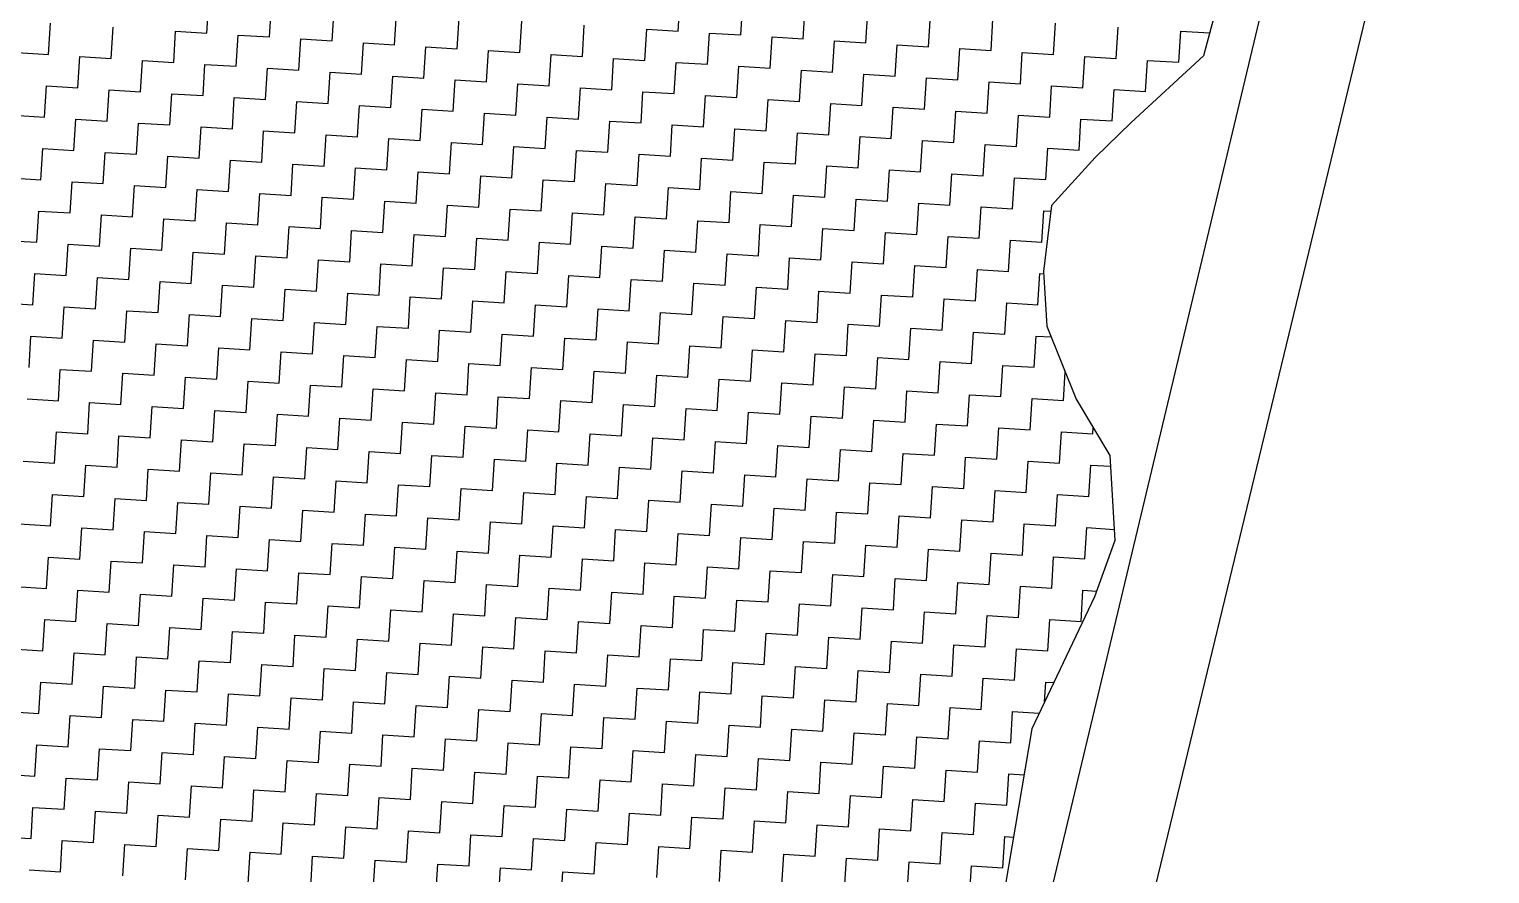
# Model space of a CAD drawing. Header units: metres. Extents: x 278801 to 279668, y 2074665 to 2075564.
# Drawn here: x 279599.3 to 279653.6, y 2075081.2 to 2075112.5 of the extents above; entities that cross this region are included whole.
import ezdxf

# ---------------------------------------------------------------- set-up
doc = ezdxf.new("R2010")
doc.units = ezdxf.units.M
for name, color, linetype in [('POLY_HATCH', 12, 'Continuous'), ('POLY_ROAD', 30, 'Continuous'), ('V_BOUND_LINE', 7, 'Continuous')]:
    doc.layers.add(name, color=color, linetype=linetype)

msp = doc.modelspace()

# ---------------------------------------------------------------- linework, layer by layer
at = {"layer": 'POLY_HATCH'}
for p, q in [((279645.058, 2075119.357), (279642.933, 2075111.553)), ((279642.933, 2075111.553), (279640.258, 2075109.075)), ((279640.258, 2075109.075), (279638.916, 2075107.773)), ((279638.916, 2075107.773), (279637.292, 2075105.984)), ((279637.292, 2075105.984), (279636.991, 2075103.533)), ((279636.991, 2075103.533), (279637.117, 2075101.51)), ((279637.117, 2075101.51), (279638.208, 2075098.797)), ((279638.208, 2075098.797), (279639.464, 2075096.703)), ((279639.464, 2075096.703), (279639.645, 2075093.542)), ((279639.645, 2075093.542), (279638.884, 2075091.448)), ((279638.884, 2075091.448), (279636.562, 2075086.554)), ((279636.562, 2075086.554), (279633.372, 2075067.732))]:
    msp.add_line(p, q, dxfattribs=at)
at = {"layer": 'POLY_HATCH', "linetype": 'Continuous'}
for p, q in [((279605.926, 2075112.394), (279605.998, 2075113.556)), ((279608.25, 2075112.249), (279608.322, 2075113.411)), ((279610.574, 2075112.104), (279610.646, 2075113.266)), ((279623.428, 2075112.468), (279623.5, 2075113.63)), ((279625.752, 2075112.323), (279625.824, 2075113.485)), ((279628.076, 2075112.178), (279628.148, 2075113.34)), ((279630.399, 2075112.034), (279630.472, 2075113.195)), ((279600.044, 2075111.594), (279600.116, 2075112.756)), ((279612.898, 2075111.959), (279612.97, 2075113.121)), ((279615.222, 2075111.814), (279615.294, 2075112.976)), ((279617.545, 2075111.669), (279617.618, 2075112.831)), ((279619.869, 2075111.524), (279619.942, 2075112.686)), ((279632.723, 2075111.889), (279632.796, 2075113.05)), ((279635.047, 2075111.744), (279635.12, 2075112.906)), ((279637.371, 2075111.599), (279637.444, 2075112.761)), ((279602.367, 2075111.449), (279602.44, 2075112.611)), ((279604.691, 2075111.304), (279604.764, 2075112.466)), ((279604.764, 2075112.466), (279605.926, 2075112.394)), ((279607.015, 2075111.159), (279607.088, 2075112.321)), ((279607.088, 2075112.321), (279608.25, 2075112.249)), ((279609.339, 2075111.014), (279609.412, 2075112.176)), ((279609.412, 2075112.176), (279610.574, 2075112.104)), ((279622.193, 2075111.379), (279622.266, 2075112.541)), ((279622.266, 2075112.541), (279623.428, 2075112.468)), ((279624.517, 2075111.234), (279624.59, 2075112.396)), ((279624.59, 2075112.396), (279625.752, 2075112.323)), ((279626.841, 2075111.089), (279626.914, 2075112.251)), ((279626.914, 2075112.251), (279628.076, 2075112.178)), ((279629.165, 2075110.944), (279629.238, 2075112.106)), ((279629.238, 2075112.106), (279630.399, 2075112.034)), ((279639.695, 2075111.454), (279639.768, 2075112.616)), ((279642.019, 2075111.309), (279642.092, 2075112.471)), ((279642.092, 2075112.471), (279643.165, 2075112.404)), ((279598.882, 2075111.667), (279600.044, 2075111.594)), ((279611.663, 2075110.869), (279611.736, 2075112.031)), ((279611.736, 2075112.031), (279612.898, 2075111.959)), ((279613.987, 2075110.724), (279614.06, 2075111.886)), ((279614.06, 2075111.886), (279615.222, 2075111.814)), ((279616.311, 2075110.579), (279616.383, 2075111.741)), ((279616.383, 2075111.741), (279617.545, 2075111.669)), ((279618.635, 2075110.434), (279618.707, 2075111.596)), ((279618.707, 2075111.596), (279619.869, 2075111.524)), ((279631.489, 2075110.799), (279631.561, 2075111.961)), ((279631.561, 2075111.961), (279632.723, 2075111.889)), ((279633.813, 2075110.654), (279633.885, 2075111.816)), ((279633.885, 2075111.816), (279635.047, 2075111.744)), ((279636.137, 2075110.509), (279636.209, 2075111.671)), ((279636.209, 2075111.671), (279637.371, 2075111.599)), ((279601.133, 2075110.36), (279601.205, 2075111.522)), ((279601.205, 2075111.522), (279602.367, 2075111.449)), ((279603.457, 2075110.215), (279603.529, 2075111.377)), ((279603.529, 2075111.377), (279604.691, 2075111.304)), ((279605.781, 2075110.07), (279605.853, 2075111.232)), ((279605.853, 2075111.232), (279607.015, 2075111.159)), ((279608.105, 2075109.925), (279608.177, 2075111.087)), ((279608.177, 2075111.087), (279609.339, 2075111.014)), ((279620.959, 2075110.289), (279621.031, 2075111.451)), ((279621.031, 2075111.451), (279622.193, 2075111.379)), ((279623.283, 2075110.144), (279623.355, 2075111.306)), ((279623.355, 2075111.306), (279624.517, 2075111.234)), ((279625.607, 2075110), (279625.679, 2075111.161)), ((279625.679, 2075111.161), (279626.841, 2075111.089)), ((279627.931, 2075109.855), (279628.003, 2075111.017)), ((279628.003, 2075111.017), (279629.165, 2075110.944)), ((279638.461, 2075110.364), (279638.533, 2075111.526)), ((279638.533, 2075111.526), (279639.695, 2075111.454)), ((279640.785, 2075110.219), (279640.857, 2075111.381)), ((279640.857, 2075111.381), (279642.019, 2075111.309)), ((279610.429, 2075109.78), (279610.501, 2075110.942)), ((279610.501, 2075110.942), (279611.663, 2075110.869)), ((279612.753, 2075109.635), (279612.825, 2075110.797)), ((279612.825, 2075110.797), (279613.987, 2075110.724)), ((279615.077, 2075109.49), (279615.149, 2075110.652)), ((279615.149, 2075110.652), (279616.311, 2075110.579)), ((279617.4, 2075109.345), (279617.473, 2075110.507)), ((279617.473, 2075110.507), (279618.635, 2075110.434)), ((279630.255, 2075109.71), (279630.327, 2075110.872)), ((279630.327, 2075110.872), (279631.489, 2075110.799)), ((279632.578, 2075109.565), (279632.651, 2075110.727)), ((279632.651, 2075110.727), (279633.813, 2075110.654)), ((279634.902, 2075109.42), (279634.975, 2075110.582)), ((279634.975, 2075110.582), (279636.137, 2075110.509)), ((279599.899, 2075109.27), (279599.971, 2075110.432)), ((279599.971, 2075110.432), (279601.133, 2075110.36)), ((279602.222, 2075109.125), (279602.295, 2075110.287)), ((279602.295, 2075110.287), (279603.457, 2075110.215)), ((279604.546, 2075108.98), (279604.619, 2075110.142)), ((279604.619, 2075110.142), (279605.781, 2075110.07)), ((279606.87, 2075108.835), (279606.943, 2075109.997)), ((279606.943, 2075109.997), (279608.105, 2075109.925)), ((279619.724, 2075109.2), (279619.797, 2075110.362)), ((279619.797, 2075110.362), (279620.959, 2075110.289)), ((279622.048, 2075109.055), (279622.121, 2075110.217)), ((279622.121, 2075110.217), (279623.283, 2075110.144)), ((279624.372, 2075108.91), (279624.445, 2075110.072)), ((279624.445, 2075110.072), (279625.607, 2075110)), ((279626.696, 2075108.765), (279626.769, 2075109.927)), ((279626.769, 2075109.927), (279627.931, 2075109.855)), ((279637.226, 2075109.275), (279637.299, 2075110.437)), ((279637.299, 2075110.437), (279638.461, 2075110.364)), ((279639.55, 2075109.13), (279639.623, 2075110.292)), ((279639.623, 2075110.292), (279640.785, 2075110.219)), ((279609.194, 2075108.69), (279609.267, 2075109.852)), ((279609.267, 2075109.852), (279610.429, 2075109.78)), ((279611.518, 2075108.545), (279611.591, 2075109.707)), ((279611.591, 2075109.707), (279612.753, 2075109.635)), ((279613.842, 2075108.4), (279613.915, 2075109.562)), ((279613.915, 2075109.562), (279615.077, 2075109.49)), ((279616.166, 2075108.255), (279616.239, 2075109.417)), ((279616.239, 2075109.417), (279617.4, 2075109.345)), ((279629.02, 2075108.62), (279629.093, 2075109.782)), ((279629.093, 2075109.782), (279630.255, 2075109.71)), ((279631.344, 2075108.475), (279631.416, 2075109.637)), ((279631.416, 2075109.637), (279632.578, 2075109.565)), ((279633.668, 2075108.33), (279633.74, 2075109.492)), ((279633.74, 2075109.492), (279634.902, 2075109.42)), ((279598.737, 2075109.343), (279599.899, 2075109.27)), ((279600.988, 2075108.036), (279601.061, 2075109.198)), ((279601.061, 2075109.198), (279602.222, 2075109.125)), ((279603.312, 2075107.891), (279603.384, 2075109.053)), ((279603.384, 2075109.053), (279604.546, 2075108.98)), ((279605.636, 2075107.746), (279605.708, 2075108.908)), ((279605.708, 2075108.908), (279606.87, 2075108.835)), ((279618.49, 2075108.111), (279618.562, 2075109.272)), ((279618.562, 2075109.272), (279619.724, 2075109.2)), ((279620.814, 2075107.966), (279620.886, 2075109.127)), ((279620.886, 2075109.127), (279622.048, 2075109.055)), ((279623.138, 2075107.821), (279623.21, 2075108.983)), ((279623.21, 2075108.983), (279624.372, 2075108.91)), ((279625.462, 2075107.676), (279625.534, 2075108.838)), ((279625.534, 2075108.838), (279626.696, 2075108.765)), ((279635.992, 2075108.185), (279636.064, 2075109.347)), ((279636.064, 2075109.347), (279637.226, 2075109.275)), ((279638.316, 2075108.04), (279638.388, 2075109.202)), ((279638.388, 2075109.202), (279639.55, 2075109.13)), ((279607.96, 2075107.601), (279608.032, 2075108.763)), ((279608.032, 2075108.763), (279609.194, 2075108.69)), ((279610.284, 2075107.456), (279610.356, 2075108.618)), ((279610.356, 2075108.618), (279611.518, 2075108.545)), ((279612.608, 2075107.311), (279612.68, 2075108.473)), ((279612.68, 2075108.473), (279613.842, 2075108.4)), ((279614.932, 2075107.166), (279615.004, 2075108.328)), ((279615.004, 2075108.328), (279616.166, 2075108.255)), ((279627.786, 2075107.531), (279627.858, 2075108.693)), ((279627.858, 2075108.693), (279629.02, 2075108.62)), ((279630.11, 2075107.386), (279630.182, 2075108.548)), ((279630.182, 2075108.548), (279631.344, 2075108.475)), ((279632.433, 2075107.241), (279632.506, 2075108.403)), ((279632.506, 2075108.403), (279633.668, 2075108.33)), ((279599.754, 2075106.946), (279599.826, 2075108.108)), ((279599.826, 2075108.108), (279600.988, 2075108.036)), ((279602.078, 2075106.801), (279602.15, 2075107.963)), ((279602.15, 2075107.963), (279603.312, 2075107.891)), ((279604.401, 2075106.656), (279604.474, 2075107.818)), ((279604.474, 2075107.818), (279605.636, 2075107.746)), ((279617.255, 2075107.021), (279617.328, 2075108.183)), ((279617.328, 2075108.183), (279618.49, 2075108.111)), ((279619.579, 2075106.876), (279619.652, 2075108.038)), ((279619.652, 2075108.038), (279620.814, 2075107.966)), ((279621.903, 2075106.731), (279621.976, 2075107.893)), ((279621.976, 2075107.893), (279623.138, 2075107.821)), ((279624.227, 2075106.586), (279624.3, 2075107.748)), ((279624.3, 2075107.748), (279625.462, 2075107.676)), ((279634.757, 2075107.096), (279634.83, 2075108.258)), ((279634.83, 2075108.258), (279635.992, 2075108.185)), ((279637.081, 2075106.951), (279637.154, 2075108.113)), ((279637.154, 2075108.113), (279638.316, 2075108.04)), ((279606.725, 2075106.511), (279606.798, 2075107.673)), ((279606.798, 2075107.673), (279607.96, 2075107.601)), ((279609.049, 2075106.366), (279609.122, 2075107.528)), ((279609.122, 2075107.528), (279610.284, 2075107.456)), ((279611.373, 2075106.221), (279611.446, 2075107.383)), ((279611.446, 2075107.383), (279612.608, 2075107.311)), ((279613.697, 2075106.077), (279613.77, 2075107.238)), ((279613.77, 2075107.238), (279614.932, 2075107.166)), ((279626.551, 2075106.441), (279626.624, 2075107.603)), ((279626.624, 2075107.603), (279627.786, 2075107.531)), ((279628.875, 2075106.296), (279628.948, 2075107.458)), ((279628.948, 2075107.458), (279630.11, 2075107.386)), ((279631.199, 2075106.151), (279631.272, 2075107.313)), ((279631.272, 2075107.313), (279632.433, 2075107.241)), ((279598.592, 2075107.019), (279599.754, 2075106.946)), ((279600.843, 2075105.712), (279600.916, 2075106.874)), ((279600.916, 2075106.874), (279602.078, 2075106.801)), ((279603.167, 2075105.567), (279603.239, 2075106.729)), ((279603.239, 2075106.729), (279604.401, 2075106.656)), ((279616.021, 2075105.932), (279616.094, 2075107.094)), ((279616.094, 2075107.094), (279617.255, 2075107.021)), ((279618.345, 2075105.787), (279618.417, 2075106.949)), ((279618.417, 2075106.949), (279619.579, 2075106.876)), ((279620.669, 2075105.642), (279620.741, 2075106.804)), ((279620.741, 2075106.804), (279621.903, 2075106.731)), ((279622.993, 2075105.497), (279623.065, 2075106.659)), ((279623.065, 2075106.659), (279624.227, 2075106.586)), ((279633.523, 2075106.006), (279633.595, 2075107.168)), ((279633.595, 2075107.168), (279634.757, 2075107.096)), ((279635.847, 2075105.861), (279635.919, 2075107.023)), ((279635.919, 2075107.023), (279637.081, 2075106.951)), ((279605.491, 2075105.422), (279605.563, 2075106.584)), ((279605.563, 2075106.584), (279606.725, 2075106.511)), ((279607.815, 2075105.277), (279607.887, 2075106.439)), ((279607.887, 2075106.439), (279609.049, 2075106.366)), ((279610.139, 2075105.132), (279610.211, 2075106.294)), ((279610.211, 2075106.294), (279611.373, 2075106.221)), ((279612.463, 2075104.987), (279612.535, 2075106.149)), ((279612.535, 2075106.149), (279613.697, 2075106.077)), ((279625.317, 2075105.352), (279625.389, 2075106.514)), ((279625.389, 2075106.514), (279626.551, 2075106.441)), ((279627.641, 2075105.207), (279627.713, 2075106.369)), ((279627.713, 2075106.369), (279628.875, 2075106.296)), ((279629.965, 2075105.062), (279630.037, 2075106.224)), ((279630.037, 2075106.224), (279631.199, 2075106.151)), ((279599.609, 2075104.622), (279599.681, 2075105.784)), ((279599.681, 2075105.784), (279600.843, 2075105.712)), ((279601.933, 2075104.477), (279602.005, 2075105.639)), ((279602.005, 2075105.639), (279603.167, 2075105.567)), ((279614.787, 2075104.842), (279614.859, 2075106.004)), ((279614.859, 2075106.004), (279616.021, 2075105.932)), ((279617.111, 2075104.697), (279617.183, 2075105.859)), ((279617.183, 2075105.859), (279618.345, 2075105.787)), ((279619.434, 2075104.552), (279619.507, 2075105.714)), ((279619.507, 2075105.714), (279620.669, 2075105.642)), ((279621.758, 2075104.407), (279621.831, 2075105.569)), ((279621.831, 2075105.569), (279622.993, 2075105.497)), ((279632.288, 2075104.917), (279632.361, 2075106.079)), ((279632.361, 2075106.079), (279633.523, 2075106.006)), ((279634.612, 2075104.772), (279634.685, 2075105.934)), ((279634.685, 2075105.934), (279635.847, 2075105.861)), ((279636.936, 2075104.627), (279637.009, 2075105.789)), ((279637.009, 2075105.789), (279637.266, 2075105.773)), ((279604.256, 2075104.332), (279604.329, 2075105.494)), ((279604.329, 2075105.494), (279605.491, 2075105.422)), ((279606.58, 2075104.188), (279606.653, 2075105.349)), ((279606.653, 2075105.349), (279607.815, 2075105.277)), ((279608.904, 2075104.043), (279608.977, 2075105.204)), ((279608.977, 2075105.204), (279610.139, 2075105.132)), ((279611.228, 2075103.898), (279611.301, 2075105.06)), ((279611.301, 2075105.06), (279612.463, 2075104.987)), ((279624.082, 2075104.262), (279624.155, 2075105.424)), ((279624.155, 2075105.424), (279625.317, 2075105.352)), ((279626.406, 2075104.117), (279626.479, 2075105.279)), ((279626.479, 2075105.279), (279627.641, 2075105.207)), ((279628.73, 2075103.972), (279628.803, 2075105.134)), ((279628.803, 2075105.134), (279629.965, 2075105.062)), ((279598.447, 2075104.695), (279599.609, 2075104.622)), ((279600.698, 2075103.388), (279600.771, 2075104.55)), ((279600.771, 2075104.55), (279601.933, 2075104.477)), ((279613.552, 2075103.753), (279613.625, 2075104.915)), ((279613.625, 2075104.915), (279614.787, 2075104.842)), ((279615.876, 2075103.608), (279615.949, 2075104.77)), ((279615.949, 2075104.77), (279617.111, 2075104.697)), ((279618.2, 2075103.463), (279618.272, 2075104.625)), ((279618.272, 2075104.625), (279619.434, 2075104.552)), ((279631.054, 2075103.827), (279631.127, 2075104.989)), ((279631.127, 2075104.989), (279632.288, 2075104.917)), ((279633.378, 2075103.682), (279633.45, 2075104.844)), ((279633.45, 2075104.844), (279634.612, 2075104.772)), ((279635.702, 2075103.537), (279635.774, 2075104.699)), ((279635.774, 2075104.699), (279636.936, 2075104.627)), ((279603.022, 2075103.243), (279603.095, 2075104.405)), ((279603.095, 2075104.405), (279604.256, 2075104.332)), ((279605.346, 2075103.098), (279605.418, 2075104.26)), ((279605.418, 2075104.26), (279606.58, 2075104.188)), ((279607.67, 2075102.953), (279607.742, 2075104.115)), ((279607.742, 2075104.115), (279608.904, 2075104.043)), ((279609.994, 2075102.808), (279610.066, 2075103.97)), ((279610.066, 2075103.97), (279611.228, 2075103.898)), ((279620.524, 2075103.318), (279620.596, 2075104.48)), ((279620.596, 2075104.48), (279621.758, 2075104.407)), ((279622.848, 2075103.173), (279622.92, 2075104.335)), ((279622.92, 2075104.335), (279624.082, 2075104.262)), ((279625.172, 2075103.028), (279625.244, 2075104.19)), ((279625.244, 2075104.19), (279626.406, 2075104.117)), ((279627.496, 2075102.883), (279627.568, 2075104.045)), ((279627.568, 2075104.045), (279628.73, 2075103.972)), ((279599.464, 2075102.298), (279599.536, 2075103.46)), ((279599.536, 2075103.46), (279600.698, 2075103.388)), ((279612.318, 2075102.663), (279612.39, 2075103.825)), ((279612.39, 2075103.825), (279613.552, 2075103.753)), ((279614.642, 2075102.518), (279614.714, 2075103.68)), ((279614.714, 2075103.68), (279615.876, 2075103.608)), ((279616.966, 2075102.373), (279617.038, 2075103.535)), ((279617.038, 2075103.535), (279618.2, 2075103.463)), ((279629.82, 2075102.738), (279629.892, 2075103.9)), ((279629.892, 2075103.9), (279631.054, 2075103.827)), ((279632.144, 2075102.593), (279632.216, 2075103.755)), ((279632.216, 2075103.755), (279633.378, 2075103.682)), ((279634.467, 2075102.448), (279634.54, 2075103.61)), ((279634.54, 2075103.61), (279635.702, 2075103.537)), ((279636.791, 2075102.303), (279636.864, 2075103.465)), ((279636.864, 2075103.465), (279636.996, 2075103.457)), ((279601.788, 2075102.154), (279601.86, 2075103.315)), ((279601.86, 2075103.315), (279603.022, 2075103.243)), ((279604.112, 2075102.009), (279604.184, 2075103.171)), ((279604.184, 2075103.171), (279605.346, 2075103.098)), ((279606.435, 2075101.864), (279606.508, 2075103.026)), ((279606.508, 2075103.026), (279607.67, 2075102.953)), ((279608.759, 2075101.719), (279608.832, 2075102.881)), ((279608.832, 2075102.881), (279609.994, 2075102.808)), ((279619.289, 2075102.228), (279619.362, 2075103.39)), ((279619.362, 2075103.39), (279620.524, 2075103.318)), ((279621.613, 2075102.083), (279621.686, 2075103.245)), ((279621.686, 2075103.245), (279622.848, 2075103.173)), ((279623.937, 2075101.938), (279624.01, 2075103.1)), ((279624.01, 2075103.1), (279625.172, 2075103.028)), ((279626.261, 2075101.793), (279626.334, 2075102.955)), ((279626.334, 2075102.955), (279627.496, 2075102.883)), ((279598.302, 2075102.371), (279599.464, 2075102.298)), ((279611.083, 2075101.574), (279611.156, 2075102.736)), ((279611.156, 2075102.736), (279612.318, 2075102.663)), ((279613.407, 2075101.429), (279613.48, 2075102.591)), ((279613.48, 2075102.591), (279614.642, 2075102.518)), ((279615.731, 2075101.284), (279615.804, 2075102.446)), ((279615.804, 2075102.446), (279616.966, 2075102.373)), ((279628.585, 2075101.648), (279628.658, 2075102.81)), ((279628.658, 2075102.81), (279629.82, 2075102.738)), ((279630.909, 2075101.503), (279630.982, 2075102.665)), ((279630.982, 2075102.665), (279632.144, 2075102.593)), ((279633.233, 2075101.358), (279633.305, 2075102.52)), ((279633.305, 2075102.52), (279634.467, 2075102.448)), ((279635.557, 2075101.213), (279635.629, 2075102.375)), ((279635.629, 2075102.375), (279636.791, 2075102.303)), ((279600.553, 2075101.064), (279600.626, 2075102.226)), ((279600.626, 2075102.226), (279601.788, 2075102.154)), ((279602.877, 2075100.919), (279602.95, 2075102.081)), ((279602.95, 2075102.081), (279604.112, 2075102.009)), ((279605.201, 2075100.774), (279605.273, 2075101.936)), ((279605.273, 2075101.936), (279606.435, 2075101.864)), ((279607.525, 2075100.629), (279607.597, 2075101.791)), ((279607.597, 2075101.791), (279608.759, 2075101.719)), ((279618.055, 2075101.139), (279618.128, 2075102.301)), ((279618.128, 2075102.301), (279619.289, 2075102.228)), ((279620.379, 2075100.994), (279620.451, 2075102.156)), ((279620.451, 2075102.156), (279621.613, 2075102.083)), ((279622.703, 2075100.849), (279622.775, 2075102.011)), ((279622.775, 2075102.011), (279623.937, 2075101.938)), ((279625.027, 2075100.704), (279625.099, 2075101.866)), ((279625.099, 2075101.866), (279626.261, 2075101.793)), ((279609.849, 2075100.484), (279609.921, 2075101.646)), ((279609.921, 2075101.646), (279611.083, 2075101.574)), ((279612.173, 2075100.339), (279612.245, 2075101.501)), ((279612.245, 2075101.501), (279613.407, 2075101.429)), ((279614.497, 2075100.194), (279614.569, 2075101.356)), ((279614.569, 2075101.356), (279615.731, 2075101.284)), ((279627.351, 2075100.559), (279627.423, 2075101.721)), ((279627.423, 2075101.721), (279628.585, 2075101.648)), ((279629.675, 2075100.414), (279629.747, 2075101.576)), ((279629.747, 2075101.576), (279630.909, 2075101.503)), ((279631.999, 2075100.269), (279632.071, 2075101.431)), ((279632.071, 2075101.431), (279633.233, 2075101.358)), ((279634.322, 2075100.124), (279634.395, 2075101.286)), ((279634.395, 2075101.286), (279635.557, 2075101.213)), ((279599.319, 2075099.975), (279599.391, 2075101.137)), ((279599.391, 2075101.137), (279600.553, 2075101.064)), ((279601.643, 2075099.83), (279601.715, 2075100.992)), ((279601.715, 2075100.992), (279602.877, 2075100.919)), ((279603.967, 2075099.685), (279604.039, 2075100.847)), ((279604.039, 2075100.847), (279605.201, 2075100.774)), ((279606.29, 2075099.54), (279606.363, 2075100.702)), ((279606.363, 2075100.702), (279607.525, 2075100.629)), ((279616.821, 2075100.049), (279616.893, 2075101.211)), ((279616.893, 2075101.211), (279618.055, 2075101.139)), ((279619.145, 2075099.904), (279619.217, 2075101.066)), ((279619.217, 2075101.066), (279620.379, 2075100.994)), ((279621.468, 2075099.759), (279621.541, 2075100.921)), ((279621.541, 2075100.921), (279622.703, 2075100.849)), ((279623.792, 2075099.614), (279623.865, 2075100.776)), ((279623.865, 2075100.776), (279625.027, 2075100.704)), ((279636.646, 2075099.979), (279636.719, 2075101.141)), ((279636.719, 2075101.141), (279637.28, 2075101.106)), ((279608.614, 2075099.395), (279608.687, 2075100.557)), ((279608.687, 2075100.557), (279609.849, 2075100.484)), ((279610.938, 2075099.25), (279611.011, 2075100.412)), ((279611.011, 2075100.412), (279612.173, 2075100.339)), ((279613.262, 2075099.105), (279613.335, 2075100.267)), ((279613.335, 2075100.267), (279614.497, 2075100.194)), ((279626.116, 2075099.469), (279626.189, 2075100.631)), ((279626.189, 2075100.631), (279627.351, 2075100.559)), ((279628.44, 2075099.324), (279628.513, 2075100.486)), ((279628.513, 2075100.486), (279629.675, 2075100.414)), ((279630.764, 2075099.179), (279630.837, 2075100.341)), ((279630.837, 2075100.341), (279631.999, 2075100.269)), ((279633.088, 2075099.034), (279633.161, 2075100.196)), ((279633.161, 2075100.196), (279634.322, 2075100.124)), ((279600.408, 2075098.74), (279600.481, 2075099.902)), ((279600.481, 2075099.902), (279601.643, 2075099.83)), ((279602.732, 2075098.595), (279602.805, 2075099.757)), ((279602.805, 2075099.757), (279603.967, 2075099.685)), ((279605.056, 2075098.45), (279605.128, 2075099.612)), ((279605.128, 2075099.612), (279606.29, 2075099.54)), ((279615.586, 2075098.96), (279615.659, 2075100.122)), ((279615.659, 2075100.122), (279616.821, 2075100.049)), ((279617.91, 2075098.815), (279617.983, 2075099.977)), ((279617.983, 2075099.977), (279619.145, 2075099.904)), ((279620.234, 2075098.67), (279620.306, 2075099.832)), ((279620.306, 2075099.832), (279621.468, 2075099.759)), ((279622.558, 2075098.525), (279622.63, 2075099.687)), ((279622.63, 2075099.687), (279623.792, 2075099.614)), ((279635.412, 2075098.89), (279635.484, 2075100.051)), ((279635.484, 2075100.051), (279636.646, 2075099.979)), ((279637.736, 2075098.745), (279637.802, 2075099.807)), ((279607.38, 2075098.305), (279607.452, 2075099.467)), ((279607.452, 2075099.467), (279608.614, 2075099.395)), ((279609.704, 2075098.16), (279609.776, 2075099.322)), ((279609.776, 2075099.322), (279610.938, 2075099.25)), ((279612.028, 2075098.015), (279612.1, 2075099.177)), ((279612.1, 2075099.177), (279613.262, 2075099.105)), ((279624.882, 2075098.38), (279624.954, 2075099.542)), ((279624.954, 2075099.542), (279626.116, 2075099.469)), ((279627.206, 2075098.235), (279627.278, 2075099.397)), ((279627.278, 2075099.397), (279628.44, 2075099.324)), ((279629.53, 2075098.09), (279629.602, 2075099.252)), ((279629.602, 2075099.252), (279630.764, 2075099.179)), ((279631.854, 2075097.945), (279631.926, 2075099.107)), ((279631.926, 2075099.107), (279633.088, 2075099.034)), ((279599.246, 2075098.813), (279600.408, 2075098.74)), ((279601.498, 2075097.506), (279601.57, 2075098.668)), ((279601.57, 2075098.668), (279602.732, 2075098.595)), ((279603.822, 2075097.361), (279603.894, 2075098.523)), ((279603.894, 2075098.523), (279605.056, 2075098.45)), ((279614.352, 2075097.87), (279614.424, 2075099.032)), ((279614.424, 2075099.032), (279615.586, 2075098.96)), ((279616.676, 2075097.725), (279616.748, 2075098.887)), ((279616.748, 2075098.887), (279617.91, 2075098.815)), ((279619, 2075097.58), (279619.072, 2075098.742)), ((279619.072, 2075098.742), (279620.234, 2075098.67)), ((279621.323, 2075097.435), (279621.396, 2075098.597)), ((279621.396, 2075098.597), (279622.558, 2075098.525)), ((279634.178, 2075097.8), (279634.25, 2075098.962)), ((279634.25, 2075098.962), (279635.412, 2075098.89)), ((279636.501, 2075097.655), (279636.574, 2075098.817)), ((279636.574, 2075098.817), (279637.736, 2075098.745)), ((279606.145, 2075097.216), (279606.218, 2075098.378)), ((279606.218, 2075098.378), (279607.38, 2075098.305)), ((279608.469, 2075097.071), (279608.542, 2075098.233)), ((279608.542, 2075098.233), (279609.704, 2075098.16)), ((279610.793, 2075096.926), (279610.866, 2075098.088)), ((279610.866, 2075098.088), (279612.028, 2075098.015)), ((279623.647, 2075097.29), (279623.72, 2075098.452)), ((279623.72, 2075098.452), (279624.882, 2075098.38)), ((279625.971, 2075097.145), (279626.044, 2075098.307)), ((279626.044, 2075098.307), (279627.206, 2075098.235)), ((279628.295, 2075097.001), (279628.368, 2075098.162)), ((279628.368, 2075098.162), (279629.53, 2075098.09)), ((279630.619, 2075096.856), (279630.692, 2075098.017)), ((279630.692, 2075098.017), (279631.854, 2075097.945)), ((279600.263, 2075096.416), (279600.336, 2075097.578)), ((279600.336, 2075097.578), (279601.498, 2075097.506)), ((279602.587, 2075096.271), (279602.66, 2075097.433)), ((279602.66, 2075097.433), (279603.822, 2075097.361)), ((279613.117, 2075096.781), (279613.19, 2075097.943)), ((279613.19, 2075097.943), (279614.352, 2075097.87)), ((279615.441, 2075096.636), (279615.514, 2075097.798)), ((279615.514, 2075097.798), (279616.676, 2075097.725)), ((279617.765, 2075096.491), (279617.838, 2075097.653)), ((279617.838, 2075097.653), (279619, 2075097.58)), ((279620.089, 2075096.346), (279620.162, 2075097.508)), ((279620.162, 2075097.508), (279621.323, 2075097.435)), ((279632.943, 2075096.711), (279633.016, 2075097.873)), ((279633.016, 2075097.873), (279634.178, 2075097.8)), ((279635.267, 2075096.566), (279635.339, 2075097.728)), ((279635.339, 2075097.728), (279636.501, 2075097.655)), ((279637.591, 2075096.421), (279637.663, 2075097.583)), ((279637.663, 2075097.583), (279638.825, 2075097.51)), ((279638.825, 2075097.51), (279638.84, 2075097.744)), ((279604.911, 2075096.126), (279604.984, 2075097.288)), ((279604.984, 2075097.288), (279606.145, 2075097.216)), ((279607.235, 2075095.981), (279607.307, 2075097.143)), ((279607.307, 2075097.143), (279608.469, 2075097.071)), ((279609.559, 2075095.836), (279609.631, 2075096.998)), ((279609.631, 2075096.998), (279610.793, 2075096.926)), ((279622.413, 2075096.201), (279622.485, 2075097.363)), ((279622.485, 2075097.363), (279623.647, 2075097.29)), ((279624.737, 2075096.056), (279624.809, 2075097.218)), ((279624.809, 2075097.218), (279625.971, 2075097.145)), ((279627.061, 2075095.911), (279627.133, 2075097.073)), ((279627.133, 2075097.073), (279628.295, 2075097.001)), ((279629.385, 2075095.766), (279629.457, 2075096.928)), ((279629.457, 2075096.928), (279630.619, 2075096.856)), ((279599.101, 2075096.489), (279600.263, 2075096.416)), ((279611.883, 2075095.691), (279611.955, 2075096.853)), ((279611.955, 2075096.853), (279613.117, 2075096.781)), ((279614.207, 2075095.546), (279614.279, 2075096.708)), ((279614.279, 2075096.708), (279615.441, 2075096.636)), ((279616.531, 2075095.401), (279616.603, 2075096.563)), ((279616.603, 2075096.563), (279617.765, 2075096.491)), ((279618.855, 2075095.256), (279618.927, 2075096.418)), ((279618.927, 2075096.418), (279620.089, 2075096.346)), ((279631.709, 2075095.621), (279631.781, 2075096.783)), ((279631.781, 2075096.783), (279632.943, 2075096.711)), ((279634.033, 2075095.476), (279634.105, 2075096.638)), ((279634.105, 2075096.638), (279635.267, 2075096.566)), ((279636.356, 2075095.331), (279636.429, 2075096.493)), ((279636.429, 2075096.493), (279637.591, 2075096.421)), ((279638.68, 2075095.186), (279638.753, 2075096.348)), ((279638.753, 2075096.348), (279639.487, 2075096.302)), ((279601.353, 2075095.182), (279601.425, 2075096.344)), ((279601.425, 2075096.344), (279602.587, 2075096.271)), ((279603.677, 2075095.037), (279603.749, 2075096.199)), ((279603.749, 2075096.199), (279604.911, 2075096.126)), ((279606.001, 2075094.892), (279606.073, 2075096.054)), ((279606.073, 2075096.054), (279607.235, 2075095.981)), ((279608.324, 2075094.747), (279608.397, 2075095.909)), ((279608.397, 2075095.909), (279609.559, 2075095.836)), ((279621.178, 2075095.111), (279621.251, 2075096.273)), ((279621.251, 2075096.273), (279622.413, 2075096.201)), ((279623.502, 2075094.967), (279623.575, 2075096.128)), ((279623.575, 2075096.128), (279624.737, 2075096.056)), ((279625.826, 2075094.822), (279625.899, 2075095.984)), ((279625.899, 2075095.984), (279627.061, 2075095.911)), ((279628.15, 2075094.677), (279628.223, 2075095.839)), ((279628.223, 2075095.839), (279629.385, 2075095.766)), ((279610.648, 2075094.602), (279610.721, 2075095.764)), ((279610.721, 2075095.764), (279611.883, 2075095.691)), ((279612.972, 2075094.457), (279613.045, 2075095.619)), ((279613.045, 2075095.619), (279614.207, 2075095.546)), ((279615.296, 2075094.312), (279615.369, 2075095.474)), ((279615.369, 2075095.474), (279616.531, 2075095.401)), ((279617.62, 2075094.167), (279617.693, 2075095.329)), ((279617.693, 2075095.329), (279618.855, 2075095.256)), ((279630.474, 2075094.532), (279630.547, 2075095.694)), ((279630.547, 2075095.694), (279631.709, 2075095.621)), ((279632.798, 2075094.387), (279632.871, 2075095.549)), ((279632.871, 2075095.549), (279634.033, 2075095.476)), ((279635.122, 2075094.242), (279635.195, 2075095.404)), ((279635.195, 2075095.404), (279636.356, 2075095.331)), ((279600.118, 2075094.092), (279600.191, 2075095.254)), ((279600.191, 2075095.254), (279601.353, 2075095.182)), ((279602.442, 2075093.947), (279602.515, 2075095.109)), ((279602.515, 2075095.109), (279603.677, 2075095.037)), ((279604.766, 2075093.802), (279604.839, 2075094.964)), ((279604.839, 2075094.964), (279606.001, 2075094.892)), ((279607.09, 2075093.657), (279607.162, 2075094.819)), ((279607.162, 2075094.819), (279608.324, 2075094.747)), ((279619.944, 2075094.022), (279620.017, 2075095.184)), ((279620.017, 2075095.184), (279621.178, 2075095.111)), ((279622.268, 2075093.877), (279622.34, 2075095.039)), ((279622.34, 2075095.039), (279623.502, 2075094.967)), ((279624.592, 2075093.732), (279624.664, 2075094.894)), ((279624.664, 2075094.894), (279625.826, 2075094.822)), ((279626.916, 2075093.587), (279626.988, 2075094.749)), ((279626.988, 2075094.749), (279628.15, 2075094.677)), ((279637.446, 2075094.097), (279637.518, 2075095.259)), ((279637.518, 2075095.259), (279638.68, 2075095.186)), ((279609.414, 2075093.512), (279609.486, 2075094.674)), ((279609.486, 2075094.674), (279610.648, 2075094.602)), ((279611.738, 2075093.367), (279611.81, 2075094.529)), ((279611.81, 2075094.529), (279612.972, 2075094.457)), ((279614.062, 2075093.222), (279614.134, 2075094.384)), ((279614.134, 2075094.384), (279615.296, 2075094.312)), ((279616.386, 2075093.078), (279616.458, 2075094.239)), ((279616.458, 2075094.239), (279617.62, 2075094.167)), ((279629.24, 2075093.442), (279629.312, 2075094.604)), ((279629.312, 2075094.604), (279630.474, 2075094.532)), ((279631.564, 2075093.297), (279631.636, 2075094.459)), ((279631.636, 2075094.459), (279632.798, 2075094.387)), ((279633.888, 2075093.152), (279633.96, 2075094.314)), ((279633.96, 2075094.314), (279635.122, 2075094.242)), ((279598.956, 2075094.165), (279600.118, 2075094.092)), ((279601.208, 2075092.858), (279601.28, 2075094.02)), ((279601.28, 2075094.02), (279602.442, 2075093.947)), ((279603.532, 2075092.713), (279603.604, 2075093.875)), ((279603.604, 2075093.875), (279604.766, 2075093.802)), ((279605.856, 2075092.568), (279605.928, 2075093.73)), ((279605.928, 2075093.73), (279607.09, 2075093.657)), ((279618.71, 2075092.933), (279618.782, 2075094.094)), ((279618.782, 2075094.094), (279619.944, 2075094.022)), ((279621.034, 2075092.788), (279621.106, 2075093.95)), ((279621.106, 2075093.95), (279622.268, 2075093.877)), ((279623.357, 2075092.643), (279623.43, 2075093.805)), ((279623.43, 2075093.805), (279624.592, 2075093.732)), ((279625.681, 2075092.498), (279625.754, 2075093.66)), ((279625.754, 2075093.66), (279626.916, 2075093.587)), ((279636.211, 2075093.007), (279636.284, 2075094.169)), ((279636.284, 2075094.169), (279637.446, 2075094.097)), ((279638.535, 2075092.862), (279638.608, 2075094.024)), ((279638.608, 2075094.024), (279639.621, 2075093.961)), ((279608.179, 2075092.423), (279608.252, 2075093.585)), ((279608.252, 2075093.585), (279609.414, 2075093.512)), ((279610.503, 2075092.278), (279610.576, 2075093.44)), ((279610.576, 2075093.44), (279611.738, 2075093.367)), ((279612.827, 2075092.133), (279612.9, 2075093.295)), ((279612.9, 2075093.295), (279614.062, 2075093.222)), ((279615.151, 2075091.988), (279615.224, 2075093.15)), ((279615.224, 2075093.15), (279616.386, 2075093.078)), ((279628.005, 2075092.353), (279628.078, 2075093.515)), ((279628.078, 2075093.515), (279629.24, 2075093.442)), ((279630.329, 2075092.208), (279630.402, 2075093.37)), ((279630.402, 2075093.37), (279631.564, 2075093.297)), ((279632.653, 2075092.063), (279632.726, 2075093.225)), ((279632.726, 2075093.225), (279633.888, 2075093.152)), ((279599.973, 2075091.768), (279600.046, 2075092.93)), ((279600.046, 2075092.93), (279601.208, 2075092.858)), ((279602.297, 2075091.623), (279602.37, 2075092.785)), ((279602.37, 2075092.785), (279603.532, 2075092.713)), ((279604.621, 2075091.478), (279604.694, 2075092.64)), ((279604.694, 2075092.64), (279605.856, 2075092.568)), ((279617.475, 2075091.843), (279617.548, 2075093.005)), ((279617.548, 2075093.005), (279618.71, 2075092.933)), ((279619.799, 2075091.698), (279619.872, 2075092.86)), ((279619.872, 2075092.86), (279621.034, 2075092.788)), ((279622.123, 2075091.553), (279622.195, 2075092.715)), ((279622.195, 2075092.715), (279623.357, 2075092.643)), ((279624.447, 2075091.408), (279624.519, 2075092.57)), ((279624.519, 2075092.57), (279625.681, 2075092.498)), ((279634.977, 2075091.918), (279635.05, 2075093.08)), ((279635.05, 2075093.08), (279636.211, 2075093.007)), ((279637.301, 2075091.773), (279637.373, 2075092.935)), ((279637.373, 2075092.935), (279638.535, 2075092.862)), ((279606.945, 2075091.333), (279607.018, 2075092.495)), ((279607.018, 2075092.495), (279608.179, 2075092.423)), ((279609.269, 2075091.188), (279609.341, 2075092.35)), ((279609.341, 2075092.35), (279610.503, 2075092.278)), ((279611.593, 2075091.044), (279611.665, 2075092.205)), ((279611.665, 2075092.205), (279612.827, 2075092.133)), ((279613.917, 2075090.899), (279613.989, 2075092.061)), ((279613.989, 2075092.061), (279615.151, 2075091.988)), ((279626.771, 2075091.263), (279626.843, 2075092.425)), ((279626.843, 2075092.425), (279628.005, 2075092.353)), ((279629.095, 2075091.118), (279629.167, 2075092.28)), ((279629.167, 2075092.28), (279630.329, 2075092.208)), ((279631.419, 2075090.973), (279631.491, 2075092.135)), ((279631.491, 2075092.135), (279632.653, 2075092.063)), ((279598.811, 2075091.841), (279599.973, 2075091.768)), ((279601.063, 2075090.534), (279601.135, 2075091.696)), ((279601.135, 2075091.696), (279602.297, 2075091.623)), ((279603.387, 2075090.389), (279603.459, 2075091.551)), ((279603.459, 2075091.551), (279604.621, 2075091.478)), ((279616.241, 2075090.754), (279616.313, 2075091.916)), ((279616.313, 2075091.916), (279617.475, 2075091.843)), ((279618.565, 2075090.609), (279618.637, 2075091.771)), ((279618.637, 2075091.771), (279619.799, 2075091.698)), ((279620.889, 2075090.464), (279620.961, 2075091.626)), ((279620.961, 2075091.626), (279622.123, 2075091.553)), ((279623.212, 2075090.319), (279623.285, 2075091.481)), ((279623.285, 2075091.481), (279624.447, 2075091.408)), ((279633.743, 2075090.828), (279633.815, 2075091.99)), ((279633.815, 2075091.99), (279634.977, 2075091.918)), ((279636.067, 2075090.683), (279636.139, 2075091.845)), ((279636.139, 2075091.845), (279637.301, 2075091.773)), ((279638.39, 2075090.538), (279638.463, 2075091.7)), ((279638.463, 2075091.7), (279638.965, 2075091.669)), ((279605.711, 2075090.244), (279605.783, 2075091.406)), ((279605.783, 2075091.406), (279606.945, 2075091.333)), ((279608.035, 2075090.099), (279608.107, 2075091.261)), ((279608.107, 2075091.261), (279609.269, 2075091.188)), ((279610.358, 2075089.954), (279610.431, 2075091.116)), ((279610.431, 2075091.116), (279611.593, 2075091.044)), ((279612.682, 2075089.809), (279612.755, 2075090.971)), ((279612.755, 2075090.971), (279613.917, 2075090.899)), ((279625.536, 2075090.174), (279625.609, 2075091.336)), ((279625.609, 2075091.336), (279626.771, 2075091.263)), ((279627.86, 2075090.029), (279627.933, 2075091.191)), ((279627.933, 2075091.191), (279629.095, 2075091.118)), ((279630.184, 2075089.884), (279630.257, 2075091.046)), ((279630.257, 2075091.046), (279631.419, 2075090.973)), ((279599.828, 2075089.444), (279599.901, 2075090.606)), ((279599.901, 2075090.606), (279601.063, 2075090.534)), ((279602.152, 2075089.299), (279602.225, 2075090.461)), ((279602.225, 2075090.461), (279603.387, 2075090.389)), ((279615.006, 2075089.664), (279615.079, 2075090.826)), ((279615.079, 2075090.826), (279616.241, 2075090.754)), ((279617.33, 2075089.519), (279617.403, 2075090.681)), ((279617.403, 2075090.681), (279618.565, 2075090.609)), ((279619.654, 2075089.374), (279619.727, 2075090.536)), ((279619.727, 2075090.536), (279620.889, 2075090.464)), ((279621.978, 2075089.229), (279622.051, 2075090.391)), ((279622.051, 2075090.391), (279623.212, 2075090.319)), ((279632.508, 2075089.739), (279632.581, 2075090.901)), ((279632.581, 2075090.901), (279633.743, 2075090.828)), ((279634.832, 2075089.594), (279634.905, 2075090.756)), ((279634.905, 2075090.756), (279636.067, 2075090.683)), ((279637.156, 2075089.449), (279637.228, 2075090.611)), ((279637.228, 2075090.611), (279638.39, 2075090.538)), ((279604.476, 2075089.154), (279604.549, 2075090.316)), ((279604.549, 2075090.316), (279605.711, 2075090.244)), ((279606.8, 2075089.01), (279606.873, 2075090.171)), ((279606.873, 2075090.171), (279608.035, 2075090.099)), ((279609.124, 2075088.865), (279609.196, 2075090.027)), ((279609.196, 2075090.027), (279610.358, 2075089.954)), ((279611.448, 2075088.72), (279611.52, 2075089.882)), ((279611.52, 2075089.882), (279612.682, 2075089.809)), ((279624.302, 2075089.084), (279624.374, 2075090.246)), ((279624.374, 2075090.246), (279625.536, 2075090.174)), ((279626.626, 2075088.939), (279626.698, 2075090.101)), ((279626.698, 2075090.101), (279627.86, 2075090.029)), ((279628.95, 2075088.794), (279629.022, 2075089.956)), ((279629.022, 2075089.956), (279630.184, 2075089.884)), ((279598.666, 2075089.517), (279599.828, 2075089.444)), ((279600.918, 2075088.21), (279600.99, 2075089.372)), ((279600.99, 2075089.372), (279602.152, 2075089.299)), ((279613.772, 2075088.575), (279613.844, 2075089.737)), ((279613.844, 2075089.737), (279615.006, 2075089.664)), ((279616.096, 2075088.43), (279616.168, 2075089.592)), ((279616.168, 2075089.592), (279617.33, 2075089.519)), ((279618.42, 2075088.285), (279618.492, 2075089.447)), ((279618.492, 2075089.447), (279619.654, 2075089.374)), ((279620.744, 2075088.14), (279620.816, 2075089.302)), ((279620.816, 2075089.302), (279621.978, 2075089.229)), ((279631.274, 2075088.649), (279631.346, 2075089.811)), ((279631.346, 2075089.811), (279632.508, 2075089.739)), ((279633.598, 2075088.504), (279633.67, 2075089.666)), ((279633.67, 2075089.666), (279634.832, 2075089.594)), ((279635.922, 2075088.359), (279635.994, 2075089.521)), ((279635.994, 2075089.521), (279637.156, 2075089.449)), ((279603.242, 2075088.065), (279603.314, 2075089.227)), ((279603.314, 2075089.227), (279604.476, 2075089.154)), ((279605.566, 2075087.92), (279605.638, 2075089.082)), ((279605.638, 2075089.082), (279606.8, 2075089.01)), ((279607.89, 2075087.775), (279607.962, 2075088.937)), ((279607.962, 2075088.937), (279609.124, 2075088.865)), ((279610.213, 2075087.63), (279610.286, 2075088.792)), ((279610.286, 2075088.792), (279611.448, 2075088.72)), ((279623.068, 2075087.995), (279623.14, 2075089.157)), ((279623.14, 2075089.157), (279624.302, 2075089.084)), ((279625.391, 2075087.85), (279625.464, 2075089.012)), ((279625.464, 2075089.012), (279626.626, 2075088.939)), ((279627.715, 2075087.705), (279627.788, 2075088.867)), ((279627.788, 2075088.867), (279628.95, 2075088.794)), ((279599.683, 2075087.121), (279599.756, 2075088.282)), ((279599.756, 2075088.282), (279600.918, 2075088.21)), ((279612.537, 2075087.485), (279612.61, 2075088.647)), ((279612.61, 2075088.647), (279613.772, 2075088.575)), ((279614.861, 2075087.34), (279614.934, 2075088.502)), ((279614.934, 2075088.502), (279616.096, 2075088.43)), ((279617.185, 2075087.195), (279617.258, 2075088.357)), ((279617.258, 2075088.357), (279618.42, 2075088.285)), ((279619.509, 2075087.05), (279619.582, 2075088.212)), ((279619.582, 2075088.212), (279620.744, 2075088.14)), ((279630.039, 2075087.56), (279630.112, 2075088.722)), ((279630.112, 2075088.722), (279631.274, 2075088.649)), ((279632.363, 2075087.415), (279632.436, 2075088.577)), ((279632.436, 2075088.577), (279633.598, 2075088.504)), ((279634.687, 2075087.27), (279634.76, 2075088.432)), ((279634.76, 2075088.432), (279635.922, 2075088.359)), ((279637.038, 2075087.557), (279637.084, 2075088.287)), ((279637.084, 2075088.287), (279637.376, 2075088.269)), ((279602.007, 2075086.976), (279602.08, 2075088.138)), ((279602.08, 2075088.138), (279603.242, 2075088.065)), ((279604.331, 2075086.831), (279604.404, 2075087.993)), ((279604.404, 2075087.993), (279605.566, 2075087.92)), ((279606.655, 2075086.686), (279606.728, 2075087.848)), ((279606.728, 2075087.848), (279607.89, 2075087.775)), ((279608.979, 2075086.541), (279609.051, 2075087.703)), ((279609.051, 2075087.703), (279610.213, 2075087.63)), ((279621.833, 2075086.905), (279621.906, 2075088.067)), ((279621.906, 2075088.067), (279623.068, 2075087.995)), ((279624.157, 2075086.76), (279624.229, 2075087.922)), ((279624.229, 2075087.922), (279625.391, 2075087.85)), ((279626.481, 2075086.615), (279626.553, 2075087.777)), ((279626.553, 2075087.777), (279627.715, 2075087.705)), ((279598.521, 2075087.193), (279599.683, 2075087.121)), ((279611.303, 2075086.396), (279611.375, 2075087.558)), ((279611.375, 2075087.558), (279612.537, 2075087.485)), ((279613.627, 2075086.251), (279613.699, 2075087.413)), ((279613.699, 2075087.413), (279614.861, 2075087.34)), ((279615.951, 2075086.106), (279616.023, 2075087.268)), ((279616.023, 2075087.268), (279617.185, 2075087.195)), ((279628.805, 2075086.47), (279628.877, 2075087.632)), ((279628.877, 2075087.632), (279630.039, 2075087.56)), ((279631.129, 2075086.325), (279631.201, 2075087.487)), ((279631.201, 2075087.487), (279632.363, 2075087.415)), ((279633.453, 2075086.18), (279633.525, 2075087.342)), ((279633.525, 2075087.342), (279634.687, 2075087.27)), ((279635.777, 2075086.035), (279635.849, 2075087.197)), ((279635.849, 2075087.197), (279636.838, 2075087.136)), ((279600.773, 2075085.886), (279600.845, 2075087.048)), ((279600.845, 2075087.048), (279602.007, 2075086.976)), ((279603.097, 2075085.741), (279603.169, 2075086.903)), ((279603.169, 2075086.903), (279604.331, 2075086.831)), ((279605.421, 2075085.596), (279605.493, 2075086.758)), ((279605.493, 2075086.758), (279606.655, 2075086.686)), ((279607.745, 2075085.451), (279607.817, 2075086.613)), ((279607.817, 2075086.613), (279608.979, 2075086.541)), ((279618.275, 2075085.961), (279618.347, 2075087.123)), ((279618.347, 2075087.123), (279619.509, 2075087.05)), ((279620.599, 2075085.816), (279620.671, 2075086.978)), ((279620.671, 2075086.978), (279621.833, 2075086.905)), ((279622.923, 2075085.671), (279622.995, 2075086.833)), ((279622.995, 2075086.833), (279624.157, 2075086.76)), ((279625.246, 2075085.526), (279625.319, 2075086.688)), ((279625.319, 2075086.688), (279626.481, 2075086.615)), ((279610.068, 2075085.306), (279610.141, 2075086.468)), ((279610.141, 2075086.468), (279611.303, 2075086.396)), ((279612.392, 2075085.161), (279612.465, 2075086.323)), ((279612.465, 2075086.323), (279613.627, 2075086.251)), ((279614.716, 2075085.016), (279614.789, 2075086.178)), ((279614.789, 2075086.178), (279615.951, 2075086.106)), ((279627.57, 2075085.381), (279627.643, 2075086.543)), ((279627.643, 2075086.543), (279628.805, 2075086.47)), ((279629.894, 2075085.236), (279629.967, 2075086.398)), ((279629.967, 2075086.398), (279631.129, 2075086.325)), ((279632.218, 2075085.091), (279632.291, 2075086.253)), ((279632.291, 2075086.253), (279633.453, 2075086.18)), ((279634.542, 2075084.946), (279634.615, 2075086.108)), ((279634.615, 2075086.108), (279635.777, 2075086.035)), ((279599.538, 2075084.797), (279599.611, 2075085.959)), ((279599.611, 2075085.959), (279600.773, 2075085.886)), ((279601.862, 2075084.652), (279601.935, 2075085.814)), ((279601.935, 2075085.814), (279603.097, 2075085.741)), ((279604.186, 2075084.507), (279604.259, 2075085.669)), ((279604.259, 2075085.669), (279605.421, 2075085.596)), ((279606.51, 2075084.362), (279606.583, 2075085.524)), ((279606.583, 2075085.524), (279607.745, 2075085.451)), ((279617.04, 2075084.871), (279617.113, 2075086.033)), ((279617.113, 2075086.033), (279618.275, 2075085.961)), ((279619.364, 2075084.726), (279619.437, 2075085.888)), ((279619.437, 2075085.888), (279620.599, 2075085.816)), ((279621.688, 2075084.581), (279621.761, 2075085.743)), ((279621.761, 2075085.743), (279622.923, 2075085.671)), ((279624.012, 2075084.436), (279624.085, 2075085.598)), ((279624.085, 2075085.598), (279625.246, 2075085.526)), ((279608.834, 2075084.217), (279608.907, 2075085.379)), ((279608.907, 2075085.379), (279610.068, 2075085.306)), ((279611.158, 2075084.072), (279611.23, 2075085.234)), ((279611.23, 2075085.234), (279612.392, 2075085.161)), ((279613.482, 2075083.927), (279613.554, 2075085.089)), ((279613.554, 2075085.089), (279614.716, 2075085.016)), ((279626.336, 2075084.291), (279626.408, 2075085.453)), ((279626.408, 2075085.453), (279627.57, 2075085.381)), ((279628.66, 2075084.146), (279628.732, 2075085.308)), ((279628.732, 2075085.308), (279629.894, 2075085.236)), ((279630.984, 2075084.001), (279631.056, 2075085.163)), ((279631.056, 2075085.163), (279632.218, 2075085.091)), ((279633.308, 2075083.857), (279633.38, 2075085.018)), ((279633.38, 2075085.018), (279634.542, 2075084.946)), ((279598.376, 2075084.869), (279599.538, 2075084.797)), ((279600.628, 2075083.562), (279600.7, 2075084.724)), ((279600.7, 2075084.724), (279601.862, 2075084.652)), ((279602.952, 2075083.417), (279603.024, 2075084.579)), ((279603.024, 2075084.579), (279604.186, 2075084.507)), ((279605.276, 2075083.272), (279605.348, 2075084.434)), ((279605.348, 2075084.434), (279606.51, 2075084.362)), ((279615.806, 2075083.782), (279615.878, 2075084.944)), ((279615.878, 2075084.944), (279617.04, 2075084.871)), ((279618.13, 2075083.637), (279618.202, 2075084.799)), ((279618.202, 2075084.799), (279619.364, 2075084.726)), ((279620.454, 2075083.492), (279620.526, 2075084.654)), ((279620.526, 2075084.654), (279621.688, 2075084.581)), ((279622.778, 2075083.347), (279622.85, 2075084.509)), ((279622.85, 2075084.509), (279624.012, 2075084.436)), ((279635.632, 2075083.712), (279635.704, 2075084.874)), ((279635.704, 2075084.874), (279636.272, 2075084.838)), ((279607.6, 2075083.127), (279607.672, 2075084.289)), ((279607.672, 2075084.289), (279608.834, 2075084.217)), ((279609.924, 2075082.982), (279609.996, 2075084.144)), ((279609.996, 2075084.144), (279611.158, 2075084.072)), ((279612.247, 2075082.837), (279612.32, 2075083.999)), ((279612.32, 2075083.999), (279613.482, 2075083.927)), ((279625.101, 2075083.202), (279625.174, 2075084.364)), ((279625.174, 2075084.364), (279626.336, 2075084.291)), ((279627.425, 2075083.057), (279627.498, 2075084.219)), ((279627.498, 2075084.219), (279628.66, 2075084.146)), ((279629.749, 2075082.912), (279629.822, 2075084.074)), ((279629.822, 2075084.074), (279630.984, 2075084.001)), ((279632.073, 2075082.767), (279632.146, 2075083.929)), ((279632.146, 2075083.929), (279633.308, 2075083.857)), ((279599.393, 2075082.473), (279599.466, 2075083.635)), ((279599.466, 2075083.635), (279600.628, 2075083.562)), ((279601.717, 2075082.328), (279601.79, 2075083.49)), ((279601.79, 2075083.49), (279602.952, 2075083.417)), ((279604.041, 2075082.183), (279604.114, 2075083.345)), ((279604.114, 2075083.345), (279605.276, 2075083.272)), ((279614.571, 2075082.692), (279614.644, 2075083.854)), ((279614.644, 2075083.854), (279615.806, 2075083.782)), ((279616.895, 2075082.547), (279616.968, 2075083.709)), ((279616.968, 2075083.709), (279618.13, 2075083.637)), ((279619.219, 2075082.402), (279619.292, 2075083.564)), ((279619.292, 2075083.564), (279620.454, 2075083.492)), ((279621.543, 2075082.257), (279621.616, 2075083.419)), ((279621.616, 2075083.419), (279622.778, 2075083.347)), ((279634.397, 2075082.622), (279634.47, 2075083.784)), ((279634.47, 2075083.784), (279635.632, 2075083.712)), ((279606.365, 2075082.038), (279606.438, 2075083.2)), ((279606.438, 2075083.2), (279607.6, 2075083.127)), ((279608.689, 2075081.893), (279608.762, 2075083.055)), ((279608.762, 2075083.055), (279609.924, 2075082.982)), ((279611.013, 2075081.748), (279611.085, 2075082.91)), ((279611.085, 2075082.91), (279612.247, 2075082.837)), ((279623.867, 2075082.112), (279623.94, 2075083.274)), ((279623.94, 2075083.274), (279625.101, 2075083.202)), ((279626.191, 2075081.967), (279626.263, 2075083.129)), ((279626.263, 2075083.129), (279627.425, 2075083.057)), ((279628.515, 2075081.823), (279628.587, 2075082.984)), ((279628.587, 2075082.984), (279629.749, 2075082.912)), ((279630.839, 2075081.678), (279630.911, 2075082.84)), ((279630.911, 2075082.84), (279632.073, 2075082.767)), ((279598.231, 2075082.545), (279599.393, 2075082.473)), ((279600.483, 2075081.238), (279600.555, 2075082.4)), ((279600.555, 2075082.4), (279601.717, 2075082.328)), ((279602.807, 2075081.093), (279602.879, 2075082.255)), ((279602.879, 2075082.255), (279604.041, 2075082.183)), ((279613.337, 2075081.603), (279613.409, 2075082.765)), ((279613.409, 2075082.765), (279614.571, 2075082.692)), ((279615.661, 2075081.458), (279615.733, 2075082.62)), ((279615.733, 2075082.62), (279616.895, 2075082.547)), ((279617.985, 2075081.313), (279618.057, 2075082.475)), ((279618.057, 2075082.475), (279619.219, 2075082.402)), ((279620.309, 2075081.168), (279620.381, 2075082.33)), ((279620.381, 2075082.33), (279621.543, 2075082.257)), ((279633.163, 2075081.533), (279633.235, 2075082.695)), ((279633.235, 2075082.695), (279634.397, 2075082.622)), ((279635.487, 2075081.388), (279635.559, 2075082.55)), ((279635.559, 2075082.55), (279635.88, 2075082.53)), ((279605.131, 2075080.948), (279605.203, 2075082.11)), ((279605.203, 2075082.11), (279606.365, 2075082.038)), ((279607.455, 2075080.803), (279607.527, 2075081.965)), ((279607.527, 2075081.965), (279608.689, 2075081.893)), ((279609.779, 2075080.658), (279609.851, 2075081.82)), ((279609.851, 2075081.82), (279611.013, 2075081.748)), ((279622.633, 2075081.023), (279622.705, 2075082.185)), ((279622.705, 2075082.185), (279623.867, 2075082.112)), ((279624.957, 2075080.878), (279625.029, 2075082.04)), ((279625.029, 2075082.04), (279626.191, 2075081.967)), ((279627.28, 2075080.733), (279627.353, 2075081.895)), ((279627.353, 2075081.895), (279628.515, 2075081.823)), ((279629.604, 2075080.588), (279629.677, 2075081.75)), ((279629.677, 2075081.75), (279630.839, 2075081.678)), ((279599.321, 2075081.311), (279600.483, 2075081.238)), ((279612.102, 2075080.513), (279612.175, 2075081.675)), ((279612.175, 2075081.675), (279613.337, 2075081.603)), ((279614.426, 2075080.368), (279614.499, 2075081.53)), ((279614.499, 2075081.53), (279615.661, 2075081.458)), ((279616.75, 2075080.223), (279616.823, 2075081.385)), ((279616.823, 2075081.385), (279617.985, 2075081.313)), ((279619.074, 2075080.078), (279619.147, 2075081.24)), ((279619.147, 2075081.24), (279620.309, 2075081.168)), ((279631.928, 2075080.443), (279632.001, 2075081.605)), ((279632.001, 2075081.605), (279633.163, 2075081.533)), ((279634.252, 2075080.298), (279634.325, 2075081.46)), ((279634.325, 2075081.46), (279635.487, 2075081.388))]:
    msp.add_line(p, q, dxfattribs=at)
at = {"layer": 'POLY_ROAD'}
msp.add_line((279653.571, 2075148.741), (279637.073, 2075079.681), dxfattribs=at)
at = {"layer": 'V_BOUND_LINE', "ltscale": 10}
msp.add_line((279625.815, 2075017.224), (279649.939, 2075117.044), dxfattribs=at)

doc.saveas('drawing.dxf')
